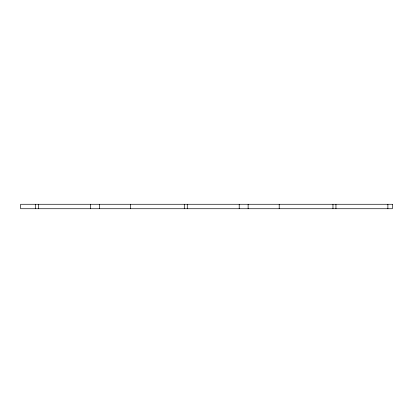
<?xml version="1.0" encoding="UTF-8"?>
<svg xmlns="http://www.w3.org/2000/svg" width="413" height="413" viewBox="0 0 413 413"><rect width="100%" height="100%" fill="white"/><g stroke="black" fill="none" stroke-linecap="round" stroke-linejoin="round"><path stroke-width="0.62" d="M387.884 204.27L387.89 208.73M335.95 204.27L335.95 208.73M332.966 204.27L332.966 208.73M279.198 204.27L279.198 208.73M248.125 204.27L248.125 208.73M239.204 204.27L239.204 208.73M187.275 204.27L187.275 208.73M184.291 204.27L184.291 208.73M130.518 204.27L130.518 208.73M99.45 204.27L99.45 208.73M90.53 204.27L90.53 208.73M38.595 204.27L38.595 208.73M35.611 204.27L35.611 208.73M392.35 204.27L20.65 204.27L20.65 208.73L392.35 208.73L392.35 204.27"/></g></svg>
